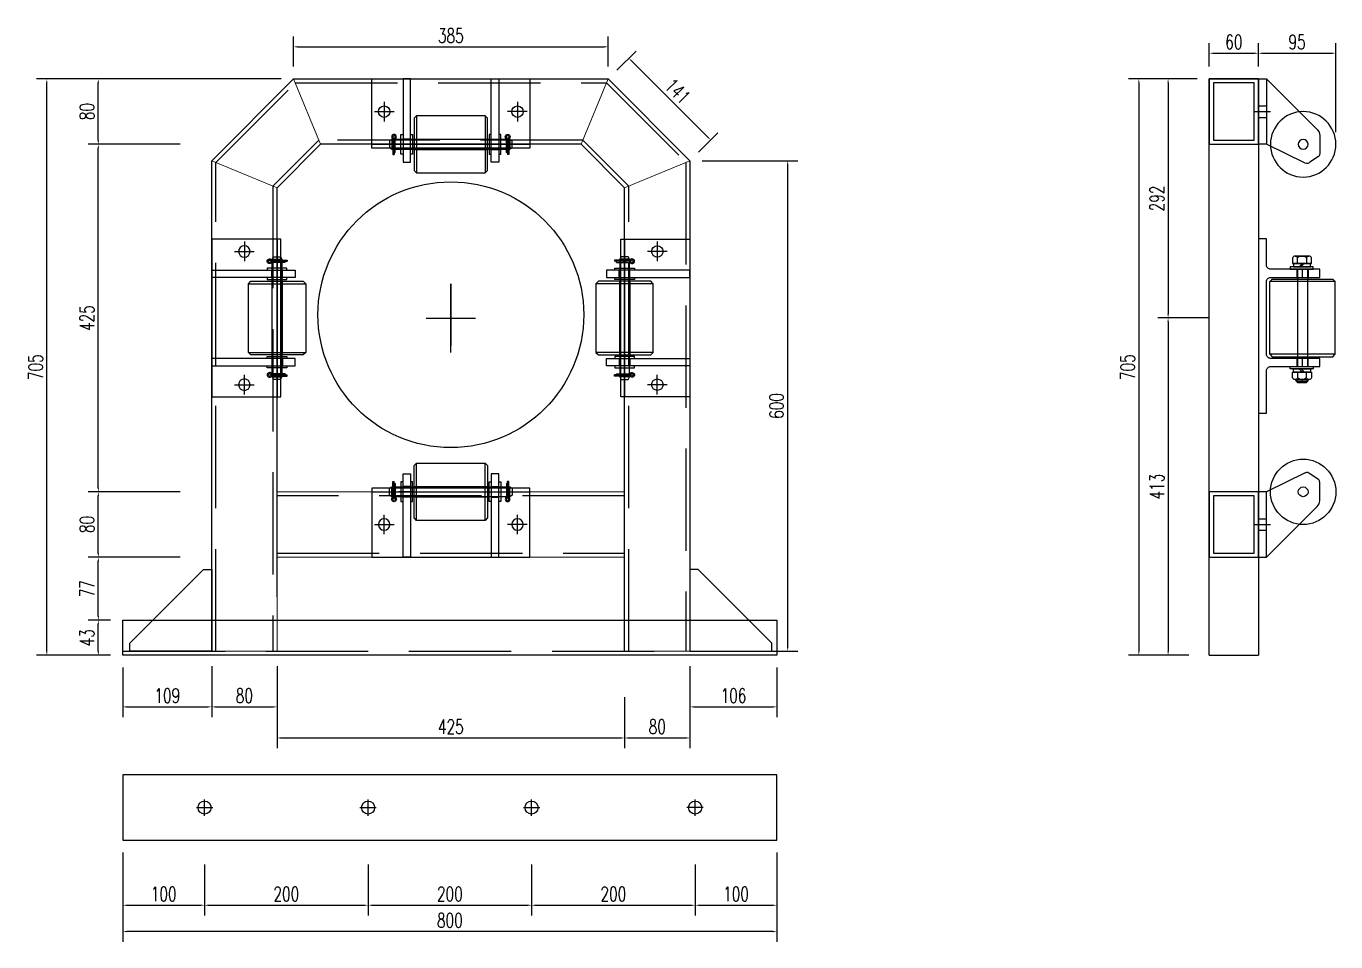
# Model space of a CAD drawing. Extents: x 833816 to 4746262, y -3629782 to -1973088.
# Drawn here: x 2460920 to 2462522, y -2639605 to -2638485 of the extents above; entities that cross this region are included whole.
import ezdxf

# ---------------------------------------------------------------- set-up
doc = ezdxf.new("R2010")
doc.units = 0
doc.header["$LTSCALE"] = 1000
doc.header["$MEASUREMENT"] = 0
doc.header["$PDMODE"] = 32
for name, pattern in [('ACAD_ISO03W100', [30, 12, -18]), ('CENTER2', [28.575, 19.05, -3.175, 3.175, -3.175]), ('DASH', [0.35, 0.25, -0.1]), ('DASHED', [0.75, 0.5, -0.25]), ('DASHED2', [9.525, 6.35, -3.175])]:
    doc.linetypes.add(name, pattern=pattern)
for name, color, linetype in [('PUB_DIM', 3, 'Continuous'), ('W-STEEL_FRAME钢架', 3, 'Continuous'), ('桩', 5, 'Continuous')]:
    doc.layers.add(name, color=color, linetype=linetype)
doc.styles.add('STANDARD_T3', font='simplex.shx', dxfattribs={"width": 0.7, "bigfont": 'gbcbig.shx'})
doc.dimstyles.new('W&&5', dxfattribs={"dimtxt": 17.5, "dimasz": 5, "dimexe": 12.5, "dimexo": 15, "dimgap": 5, "dimtad": 1, "dimdec": 0, "dimzin": 0, "dimdsep": 46, "dimtxsty": 'STANDARD_T3', "dimcen": 0.09, "dimclrd": 1, "dimclre": 1, "dimclrt": 7, "dimazin": 2, "dimtfac": 1, "dimtdec": 0, "dimtix": 1, "dimtmove": 2, "dimatfit": 3, "dimfxl": 100, "dimtolj": 1, "dimtzin": 0, "dimarcsym": 0})

# ---------------------------------------------------------------- blocks, each defined once
blk = doc.blocks.new('5632.')
for p, q in [((865980.9, -129928.5), (865973.8, -129939)), ((865972.8, -129944.8), (865995.8, -129992.1)), ((866075.8, -129992.1), (866013.8, -129930.1))]:
    blk.add_line(p, q)
at = {"color": 0}
for p, q in [((866006.7, -129927.1), (865984.3, -129927.1)), ((866075.8, -129992.1), (865995.8, -129992.1)), ((865995.8, -129992.1), (865995.8, -130002.1)), ((866075.8, -130002.1), (866075.8, -129992.1)), ((865995.8, -130002.1), (866075.8, -130002.1))]:
    blk.add_line(p, q, dxfattribs=at)
for radius in [40, 6]:
    blk.add_circle((865995.8, -129947.3), radius)
for centre, radius, start, end in [((865984.3, -129932.1), 5, 90, 133.9435), ((866006.7, -129937.1), 10, 45, 90), ((865977.3, -129942.6), 5, 133.9435, 206)]:
    blk.add_arc(centre, radius, start, end)
blk = doc.blocks.new('滚轮支架_-T')
at = {"color": 3, "linetype": 'CENTER2', "ltscale": 0.5}
for p, q in [((-81.5, -28), (-81.5, -52)), ((81.5, -28), (81.5, -52)), ((-93.5, -40), (-69.5, -40)), ((93.5, -40), (69.5, -40)), ((-44.5, -80), (-63.5, -80)), ((44.5, -80), (63.5, -80))]:
    blk.add_line(p, q, dxfattribs=at)
at = {"color": 8, "linetype": 'DASHED'}
blk.add_line((-96.5, -80), (96.5, -80), dxfattribs=at)
at = {"linetype": 'DASHED2'}
for p, q in [((-49.5, -73.5), (-58.5, -73.5)), ((49.5, -73.5), (58.5, -73.5)), ((-49.5, -86.5), (-58.5, -86.5)), ((49.5, -86.5), (58.5, -86.5))]:
    blk.add_line(p, q, dxfattribs=at)
for points in [[(96.5, 0), (96.5, -84.6), (-96.5, -84.6), (-96.5, 0)], [(-58.5, -102), (-49.5, -102), (-49.5, 0), (-58.5, 0)], [(58.5, -102), (49.5, -102), (49.5, 0), (58.5, 0)]]:
    blk.add_lwpolyline(points, close=True)
for centre in [(-81.5, -40), (81.5, -40)]:
    blk.add_circle(centre, 7)
blk = doc.blocks.new('*U609')
blk.add_lwpolyline([(-12, 0), (-12, 2.5), (12, 2.5), (12, 0)], close=True)
blk = doc.blocks.new('*U610')
at = {"color": 8, "linetype": 'Continuous'}
for p, q in [((-1, 1.9), (-2.1, 1)), ((0, 1.4), (0, -1.4)), ((-1, -1.9), (-2.1, -1))]:
    blk.add_line(p, q, dxfattribs=at)
at = {"color": 7, "linetype": 'Continuous'}
for p, q in [((16, 1.4), (0, 1.4)), ((0, 0), (18.5, 0)), ((16, 1.4), (16, 0)), ((18.5, -1.4), (18.5, 0)), ((0, -1.4), (18.5, -1.4))]:
    blk.add_line(p, q, dxfattribs=at)
for centre, radius, start, end in [((-3.2, 0), 2.9, 41.3178, 318.6822), ((-3.2, 0), 1.45, 41.3178, 318.6822), ((0, 2.8), 2.82, 221.3178, 270), ((0, -2.8), 2.82, 90, 138.6822), ((0, 2.8), 1.37, 221.3178, 270), ((0, -2.8), 1.37, 90, 138.6822)]:
    blk.add_arc(centre, radius, start, end, dxfattribs=at)
blk = doc.blocks.new('滚轮_N7090A')
for p, q in [((-42, 35), (-42, -35)), ((42, 35), (42, -35))]:
    blk.add_line(p, q)
at = {"color": 3, "linetype": 'CENTER2'}
blk.add_line((-50.5, 0), (50.5, 0), dxfattribs=at)
at = {"linetype": 'DASHED2'}
for p, q in [((-45, 6.3), (45, 6.3)), ((-45, -6.3), (45, -6.3))]:
    blk.add_line(p, q, dxfattribs=at)
blk.add_lwpolyline([(-42, -35), (42, -35), (45, -32), (45, 32), (42, 35), (-42, 35), (-45, 32), (-45, -32)], close=True)
blk = doc.blocks.new('无头销轴_B型_D12X150')
at = {"color": 0}
for p, q in [((-72, 6), (-72, -6)), ((72, 6), (72, -6))]:
    blk.add_line(p, q, dxfattribs=at)
blk.add_lwpolyline([(-75, 4.3), (-75, -4.3), (-72, -6), (72, -6), (75, -4.3), (75, 4.3), (72, 6), (-72, 6)], close=True, dxfattribs=at)
for centre in [(-69.5, 0), (69.5, 0)]:
    blk.add_circle(centre, 1.6, dxfattribs=at)
blk = doc.blocks.new('A$C1EDE4923')
at = {"xscale": -1}
for name, p, rotation in [('滚轮_N7090A', (-190.5, 119.6), 180), ('滚轮支架_-T', (-190.5, 39.6), 180), ('*U610', (-260, 113.6), 270), ('*U609', (-249, 119.6), 90), ('*U609', (-237.5, 119.6), 90), ('无头销轴_B型_D12X150', (-190.5, 119.6), 180)]:
    blk.add_blockref(name, p, dxfattribs=dict(at, rotation=rotation))
for name, p, rotation in [('*U609', (-143.5, 119.6), 270), ('*U609', (-132, 119.6), 270), ('*U610', (-121, 113.6), 90)]:
    blk.add_blockref(name, p, dxfattribs=dict(rotation=rotation))
blk = doc.blocks.new('BZQ-T')
at = {"color": 0, "lineweight": 5}
for p, q in [((-192.5, 292.5), (-159.4, 212.5)), ((192.5, 292.5), (159.4, 212.5)), ((-292.5, 192.5), (-212.5, 159.4)), ((292.5, 192.5), (212.5, 159.4)), ((-212.5, -407.5), (-212.5, -149.5)), ((212.5, -212.5), (-212.5, -212.5)), ((-212.5, -292.5), (212.5, -292.5)), ((-212.5, -407.5), (-292.5, -407.5)), ((212.5, -407.5), (292.5, -407.5))]:
    blk.add_line(p, q, dxfattribs=at)
at = {"lineweight": 5}
for p, q in [((-212.5, 159.4), (-159.4, 212.5)), ((212.5, 159.4), (159.4, 212.5))]:
    blk.add_line(p, q, dxfattribs=at)
for p, q in [((159.4, 212.5), (-159.4, 212.5)), ((-212.5, -340.9), (-212.5, 159.4)), ((212.5, -407.5), (212.5, 159.4))]:
    blk.add_line(p, q)
at = {"color": 1}
for p, q in [((0, -42), (0, 42)), ((0, -42), (0, 42)), ((-30, 0), (30, 0)), ((-30, 0), (30, 0))]:
    blk.add_line(p, q, dxfattribs=at)
blk.add_lwpolyline([(-292.5, -407.5), (-292.5, 192.5), (-192.5, 292.5), (192.5, 292.5), (292.5, 192.5), (292.5, -407.5)])
for points in [[(-392.5, -407.5), (-392.5, -397.5), (-302.5, -307.5), (-292.5, -307.5), (-292.5, -407.5)], [(392.5, -407.5), (392.5, -397.5), (302.5, -307.5), (292.5, -307.5), (292.5, -407.5)]]:
    blk.add_lwpolyline(points, close=True, dxfattribs=at)
blk.add_circle((0, 4.1), 162.5)
at = {"layer": 'W-STEEL_FRAME钢架', "linetype": 'DASH', "ltscale": 0.5}
for p, q in [((212.5, -217.5), (-212.5, -217.5)), ((-212.5, -287.5), (212.5, -287.5))]:
    blk.add_line(p, q, dxfattribs=at)
for points in [[(-287.5, -407.5), (-287.5, 190.4), (-190.4, 287.5), (190.4, 287.5), (287.5, 190.4), (287.5, -407.5)], [(217.5, -407.5), (217.5, 161.4), (161.4, 217.5), (-161.4, 217.5), (-217.5, 161.4), (-217.5, -407.5)]]:
    blk.add_lwpolyline(points, dxfattribs=at)
at = {"layer": '桩', "lineweight": 25}
blk.add_lwpolyline([(0, 41.8), (0, -33.5)], dxfattribs=at)
at = {"color": 6, "lineweight": 5, "extrusion": (0, 0, -1), "zscale": -1}
for p, rotation in [((-190.5, 332.1), 180), ((-332.1, -190.5), 270)]:
    blk.add_blockref('A$C1EDE4923', p, dxfattribs=dict(at, rotation=rotation))
at = {"color": 6, "lineweight": 5, "extrusion": (0, 0, -1), "xscale": -1, "zscale": -1, "rotation": 90}
blk.add_blockref('A$C1EDE4923', (332.1, -190.5), dxfattribs=at)
at = {"color": 6, "lineweight": 5, "extrusion": (0, 0, -1), "xscale": -1, "zscale": -1}
blk.add_blockref('A$C1EDE4923', (-190.5, -332.1), dxfattribs=at)
blk = doc.blocks.new('*D915')
at = {"color": 1, "lineweight": -2, "transparency": 16777216}
for p, q in [((2461023.2, -2639211.5), (2460995.7, -2639211.5)), ((2461008.2, -2639249.5), (2461008.2, -2639216.5)), ((2461023.2, -2639254.5), (2460995.7, -2639254.5))]:
    blk.add_line(p, q, dxfattribs=at)
at = {"color": 1, "transparency": 16777216}
for points in [[(2461007.4, -2639216.5), (2461009.1, -2639216.5), (2461008.2, -2639211.5)], [(2461007.4, -2639249.5), (2461009.1, -2639249.5), (2461008.2, -2639254.5)]]:
    blk.add_solid(points, dxfattribs=at)
at = {"layer": 'Defpoints', "color": 0, "transparency": 16777216}
for p in [(2461008.2, -2639211.5), (2461038.2, -2639211.5), (2461038.2, -2639254.5)]:
    blk.add_point(p, dxfattribs=at)
at = {"color": 7, "transparency": 16777216, "insert": (2460994.5, -2639233), "char_height": 17.5, "attachment_point": 5, "rotation": 90, "style": 'STANDARD_T3'}
blk.add_mtext('\\A1;43', dxfattribs=at)
blk = doc.blocks.new('*D916')
at = {"color": 1, "lineweight": -2, "transparency": 16777216}
for p, q in [((2461108.2, -2639134.5), (2460995.7, -2639134.5)), ((2461008.2, -2639206.5), (2461008.2, -2639139.5)), ((2461023.2, -2639211.5), (2460995.7, -2639211.5))]:
    blk.add_line(p, q, dxfattribs=at)
at = {"color": 1, "transparency": 16777216}
for points in [[(2461007.4, -2639139.5), (2461009.1, -2639139.5), (2461008.2, -2639134.5)], [(2461007.4, -2639206.5), (2461009.1, -2639206.5), (2461008.2, -2639211.5)]]:
    blk.add_solid(points, dxfattribs=at)
at = {"layer": 'Defpoints', "color": 0, "transparency": 16777216}
for p in [(2461008.2, -2639134.5), (2461226.9, -2639134.5), (2461038.2, -2639211.5)]:
    blk.add_point(p, dxfattribs=at)
at = {"color": 7, "transparency": 16777216, "insert": (2460994.5, -2639173), "char_height": 17.5, "attachment_point": 5, "rotation": 90, "style": 'STANDARD_T3'}
blk.add_mtext('\\A1;77', dxfattribs=at)
blk = doc.blocks.new('*D881')
at = {"color": 1, "lineweight": -2, "transparency": 16777216}
for p, q in [((2461108.2, -2639054.5), (2460995.7, -2639054.5)), ((2461008.2, -2639129.5), (2461008.2, -2639059.5)), ((2461108.2, -2639134.5), (2460995.7, -2639134.5))]:
    blk.add_line(p, q, dxfattribs=at)
at = {"color": 1, "transparency": 16777216}
for points in [[(2461007.4, -2639059.5), (2461009.1, -2639059.5), (2461008.2, -2639054.5)], [(2461007.4, -2639129.5), (2461009.1, -2639129.5), (2461008.2, -2639134.5)]]:
    blk.add_solid(points, dxfattribs=at)
at = {"layer": 'Defpoints', "color": 0, "transparency": 16777216}
for p in [(2461008.2, -2639054.5), (2461226.9, -2639054.5), (2461226.9, -2639134.5)]:
    blk.add_point(p, dxfattribs=at)
at = {"color": 7, "transparency": 16777216, "insert": (2460994.5, -2639094.5), "char_height": 17.5, "attachment_point": 5, "rotation": 90, "style": 'STANDARD_T3'}
blk.add_mtext('\\A1;80', dxfattribs=at)
blk = doc.blocks.new('*D882')
at = {"color": 1, "lineweight": -2, "transparency": 16777216}
for p, q in [((2461108.2, -2638629.5), (2460995.7, -2638629.5)), ((2461008.2, -2639049.5), (2461008.2, -2638634.5)), ((2461108.2, -2639054.5), (2460995.7, -2639054.5))]:
    blk.add_line(p, q, dxfattribs=at)
at = {"color": 1, "transparency": 16777216}
for points in [[(2461007.4, -2638634.5), (2461009.1, -2638634.5), (2461008.2, -2638629.5)], [(2461007.4, -2639049.5), (2461009.1, -2639049.5), (2461008.2, -2639054.5)]]:
    blk.add_solid(points, dxfattribs=at)
at = {"layer": 'Defpoints', "color": 0, "transparency": 16777216}
for p in [(2461008.2, -2638629.5), (2461280.1, -2638629.5), (2461226.9, -2639054.5)]:
    blk.add_point(p, dxfattribs=at)
at = {"color": 7, "transparency": 16777216, "insert": (2460994.5, -2638842), "char_height": 17.5, "attachment_point": 5, "rotation": 90, "style": 'STANDARD_T3'}
blk.add_mtext('\\A1;425', dxfattribs=at)
blk = doc.blocks.new('*D883')
at = {"color": 1, "lineweight": -2, "transparency": 16777216}
for p, q in [((2461108.2, -2638549.5), (2460995.7, -2638549.5)), ((2461008.2, -2638624.5), (2461008.2, -2638554.5)), ((2461108.2, -2638629.5), (2460995.7, -2638629.5))]:
    blk.add_line(p, q, dxfattribs=at)
at = {"color": 1, "transparency": 16777216}
for points in [[(2461007.4, -2638554.5), (2461009.1, -2638554.5), (2461008.2, -2638549.5)], [(2461007.4, -2638624.5), (2461009.1, -2638624.5), (2461008.2, -2638629.5)]]:
    blk.add_solid(points, dxfattribs=at)
at = {"layer": 'Defpoints', "color": 0, "transparency": 16777216}
for p in [(2461008.2, -2638549.5), (2461246.9, -2638549.5), (2461280.1, -2638629.5)]:
    blk.add_point(p, dxfattribs=at)
at = {"color": 7, "transparency": 16777216, "insert": (2460994.5, -2638589.5), "char_height": 17.5, "attachment_point": 5, "rotation": 90, "style": 'STANDARD_T3'}
blk.add_mtext('\\A1;80', dxfattribs=at)
blk = doc.blocks.new('*D884')
at = {"color": 1, "lineweight": -2, "transparency": 16777216}
for p, q in [((2461231.9, -2638549.5), (2460932.8, -2638549.5)), ((2460945.3, -2639249.5), (2460945.3, -2638554.5)), ((2461023.2, -2639254.5), (2460932.8, -2639254.5))]:
    blk.add_line(p, q, dxfattribs=at)
at = {"color": 1, "transparency": 16777216}
for points in [[(2460944.5, -2638554.5), (2460946.1, -2638554.5), (2460945.3, -2638549.5)], [(2460944.5, -2639249.5), (2460946.1, -2639249.5), (2460945.3, -2639254.5)]]:
    blk.add_solid(points, dxfattribs=at)
at = {"layer": 'Defpoints', "color": 0, "transparency": 16777216}
for p in [(2460945.3, -2638549.5), (2461246.9, -2638549.5), (2461038.2, -2639254.5)]:
    blk.add_point(p, dxfattribs=at)
at = {"color": 7, "transparency": 16777216, "insert": (2460931.5, -2638902), "char_height": 17.5, "attachment_point": 5, "rotation": 90, "style": 'STANDARD_T3'}
blk.add_mtext('\\A1;705', dxfattribs=at)
blk = doc.blocks.new('*D885')
at = {"color": 1, "lineweight": -2, "transparency": 16777216}
for p, q in [((2461038.2, -2639269.5), (2461038.2, -2639330.1)), ((2461146.9, -2639267.6), (2461146.9, -2639330.1)), ((2461043.2, -2639317.6), (2461141.9, -2639317.6))]:
    blk.add_line(p, q, dxfattribs=at)
at = {"color": 1, "transparency": 16777216}
for points in [[(2461043.2, -2639316.7), (2461043.2, -2639318.4), (2461038.2, -2639317.6)], [(2461141.9, -2639316.7), (2461141.9, -2639318.4), (2461146.9, -2639317.6)]]:
    blk.add_solid(points, dxfattribs=at)
at = {"layer": 'Defpoints', "color": 0, "transparency": 16777216}
for p in [(2461146.9, -2639211.5), (2461038.2, -2639254.5), (2461146.9, -2639317.6)]:
    blk.add_point(p, dxfattribs=at)
at = {"color": 7, "transparency": 16777216, "insert": (2461092.6, -2639303.8), "char_height": 17.5, "attachment_point": 5, "style": 'STANDARD_T3'}
blk.add_mtext('\\A1;109', dxfattribs=at)
blk = doc.blocks.new('*D886')
at = {"color": 1, "lineweight": -2, "transparency": 16777216}
for p, q in [((2461146.9, -2639267.6), (2461146.9, -2639330.1)), ((2461226.9, -2639267.6), (2461226.9, -2639330.1)), ((2461151.9, -2639317.6), (2461221.9, -2639317.6))]:
    blk.add_line(p, q, dxfattribs=at)
at = {"color": 1, "transparency": 16777216}
for points in [[(2461151.9, -2639316.7), (2461151.9, -2639318.4), (2461146.9, -2639317.6)], [(2461221.9, -2639316.7), (2461221.9, -2639318.4), (2461226.9, -2639317.6)]]:
    blk.add_solid(points, dxfattribs=at)
at = {"layer": 'Defpoints', "color": 0, "transparency": 16777216}
for p in [(2461146.9, -2639211.5), (2461226.9, -2639211.5), (2461226.9, -2639317.6)]:
    blk.add_point(p, dxfattribs=at)
at = {"color": 7, "transparency": 16777216, "insert": (2461186.9, -2639303.8), "char_height": 17.5, "attachment_point": 5, "style": 'STANDARD_T3'}
blk.add_mtext('\\A1;80', dxfattribs=at)
blk = doc.blocks.new('*D887')
at = {"color": 1, "lineweight": -2, "transparency": 16777216}
for p, q in [((2461226.9, -2639305.6), (2461226.9, -2639368.1)), ((2461651.9, -2639305.6), (2461651.9, -2639368.1)), ((2461231.9, -2639355.6), (2461646.9, -2639355.6))]:
    blk.add_line(p, q, dxfattribs=at)
at = {"color": 1, "transparency": 16777216}
for points in [[(2461231.9, -2639354.7), (2461231.9, -2639356.4), (2461226.9, -2639355.6)], [(2461646.9, -2639354.7), (2461646.9, -2639356.4), (2461651.9, -2639355.6)]]:
    blk.add_solid(points, dxfattribs=at)
at = {"layer": 'Defpoints', "color": 0, "transparency": 16777216}
for p in [(2461226.9, -2639211.5), (2461651.9, -2639249.5), (2461651.9, -2639355.6)]:
    blk.add_point(p, dxfattribs=at)
at = {"color": 7, "transparency": 16777216, "insert": (2461439.4, -2639341.8), "char_height": 17.5, "attachment_point": 5, "style": 'STANDARD_T3'}
blk.add_mtext('\\A1;425', dxfattribs=at)
blk = doc.blocks.new('*D888')
at = {"color": 1, "lineweight": -2, "transparency": 16777216}
for p, q in [((2461651.9, -2639305.6), (2461651.9, -2639368.1)), ((2461731.9, -2639305.6), (2461731.9, -2639368.1)), ((2461656.9, -2639355.6), (2461726.9, -2639355.6))]:
    blk.add_line(p, q, dxfattribs=at)
at = {"color": 1, "transparency": 16777216}
for points in [[(2461656.9, -2639354.7), (2461656.9, -2639356.4), (2461651.9, -2639355.6)], [(2461726.9, -2639354.7), (2461726.9, -2639356.4), (2461731.9, -2639355.6)]]:
    blk.add_solid(points, dxfattribs=at)
at = {"layer": 'Defpoints', "color": 0, "transparency": 16777216}
for p in [(2461651.9, -2639249.5), (2461731.9, -2639249.5), (2461731.9, -2639355.6)]:
    blk.add_point(p, dxfattribs=at)
at = {"color": 7, "transparency": 16777216, "insert": (2461691.9, -2639341.8), "char_height": 17.5, "attachment_point": 5, "style": 'STANDARD_T3'}
blk.add_mtext('\\A1;80', dxfattribs=at)
blk = doc.blocks.new('*D889')
at = {"color": 1, "lineweight": -2, "transparency": 16777216}
for p, q in [((2461731.9, -2639267.6), (2461731.9, -2639330.1)), ((2461838.2, -2639269.5), (2461838.2, -2639330.1)), ((2461736.9, -2639317.6), (2461833.2, -2639317.6))]:
    blk.add_line(p, q, dxfattribs=at)
at = {"color": 1, "transparency": 16777216}
for points in [[(2461736.9, -2639316.7), (2461736.9, -2639318.4), (2461731.9, -2639317.6)], [(2461833.2, -2639316.7), (2461833.2, -2639318.4), (2461838.2, -2639317.6)]]:
    blk.add_solid(points, dxfattribs=at)
at = {"layer": 'Defpoints', "color": 0, "transparency": 16777216}
for p in [(2461731.9, -2639249.5), (2461838.2, -2639254.5), (2461838.2, -2639317.6)]:
    blk.add_point(p, dxfattribs=at)
at = {"color": 7, "transparency": 16777216, "insert": (2461785.1, -2639303.8), "char_height": 17.5, "attachment_point": 5, "style": 'STANDARD_T3'}
blk.add_mtext('\\A1;106', dxfattribs=at)
blk = doc.blocks.new('*D890')
at = {"color": 1, "lineweight": -2, "transparency": 16777216}
for p, q in [((2461246.9, -2638534.5), (2461246.9, -2638497.8)), ((2461631.9, -2638534.5), (2461631.9, -2638497.8)), ((2461251.9, -2638510.3), (2461626.9, -2638510.3))]:
    blk.add_line(p, q, dxfattribs=at)
at = {"color": 1, "transparency": 16777216}
for points in [[(2461251.9, -2638509.4), (2461251.9, -2638511.1), (2461246.9, -2638510.3)], [(2461626.9, -2638509.4), (2461626.9, -2638511.1), (2461631.9, -2638510.3)]]:
    blk.add_solid(points, dxfattribs=at)
at = {"layer": 'Defpoints', "color": 0, "transparency": 16777216}
for p in [(2461631.9, -2638510.3), (2461246.9, -2638549.5), (2461631.9, -2638549.5)]:
    blk.add_point(p, dxfattribs=at)
at = {"color": 7, "transparency": 16777216, "insert": (2461439.4, -2638496.5), "char_height": 17.5, "attachment_point": 5, "style": 'STANDARD_T3'}
blk.add_mtext('\\A1;385', dxfattribs=at)
blk = doc.blocks.new('*D891')
at = {"color": 1, "lineweight": -2, "transparency": 16777216}
for p, q in [((2461746.9, -2638649.5), (2461863.9, -2638649.5)), ((2461851.4, -2639244.5), (2461851.4, -2638654.5)), ((2461746.9, -2639249.5), (2461863.9, -2639249.5))]:
    blk.add_line(p, q, dxfattribs=at)
at = {"color": 1, "transparency": 16777216}
for points in [[(2461850.6, -2638654.5), (2461852.2, -2638654.5), (2461851.4, -2638649.5)], [(2461850.6, -2639244.5), (2461852.2, -2639244.5), (2461851.4, -2639249.5)]]:
    blk.add_solid(points, dxfattribs=at)
at = {"layer": 'Defpoints', "color": 0, "transparency": 16777216}
for p in [(2461731.9, -2638649.5), (2461851.4, -2638649.5), (2461731.9, -2639249.5)]:
    blk.add_point(p, dxfattribs=at)
at = {"color": 7, "transparency": 16777216, "insert": (2461837.7, -2638949.5), "char_height": 17.5, "attachment_point": 5, "rotation": 90, "style": 'STANDARD_T3'}
blk.add_mtext('\\A1;600', dxfattribs=at)
blk = doc.blocks.new('*D892')
at = {"color": 1, "lineweight": -2, "transparency": 16777216}
for p, q in [((2461642.5, -2638538.9), (2461666, -2638515.4)), ((2461660.7, -2638527.8), (2461753.7, -2638620.7)), ((2461742.5, -2638638.9), (2461766, -2638615.4))]:
    blk.add_line(p, q, dxfattribs=at)
at = {"color": 1, "transparency": 16777216}
for points in [[(2461661.3, -2638527.2), (2461660.1, -2638528.4), (2461657.2, -2638524.2)], [(2461754.2, -2638620.1), (2461753.1, -2638621.3), (2461757.2, -2638624.2)]]:
    blk.add_solid(points, dxfattribs=at)
at = {"layer": 'Defpoints', "color": 0, "transparency": 16777216}
for p in [(2461631.9, -2638549.5), (2461757.2, -2638624.2), (2461731.9, -2638649.5)]:
    blk.add_point(p, dxfattribs=at)
at = {"color": 7, "transparency": 16777216, "insert": (2461716.9, -2638564.5), "char_height": 17.5, "attachment_point": 5, "rotation": 315, "style": 'STANDARD_T3'}
blk.add_mtext('\\A1;141', dxfattribs=at)
blk = doc.blocks.new('*D917')
at = {"color": 1, "lineweight": -2, "transparency": 16777216}
for p, q in [((2462367, -2638534.5), (2462367, -2638505.6)), ((2462427, -2638534.5), (2462427, -2638505.6)), ((2462372, -2638518.1), (2462422, -2638518.1))]:
    blk.add_line(p, q, dxfattribs=at)
at = {"color": 1, "transparency": 16777216}
for points in [[(2462372, -2638517.2), (2462372, -2638518.9), (2462367, -2638518.1)], [(2462422, -2638517.2), (2462422, -2638518.9), (2462427, -2638518.1)]]:
    blk.add_solid(points, dxfattribs=at)
at = {"layer": 'Defpoints', "color": 0, "transparency": 16777216}
for p in [(2462427, -2638518.1), (2462367, -2638549.5), (2462427, -2638549.5)]:
    blk.add_point(p, dxfattribs=at)
at = {"color": 7, "transparency": 16777216, "insert": (2462397, -2638504.3), "char_height": 17.5, "attachment_point": 5, "style": 'STANDARD_T3'}
blk.add_mtext('\\A1;60', dxfattribs=at)
blk = doc.blocks.new('*D918')
at = {"color": 1, "lineweight": -2, "transparency": 16777216}
for p, q in [((2462427, -2638534.5), (2462427, -2638505.6)), ((2462521.7, -2638614.5), (2462521.7, -2638505.6)), ((2462432, -2638518.1), (2462516.7, -2638518.1))]:
    blk.add_line(p, q, dxfattribs=at)
at = {"color": 1, "transparency": 16777216}
for points in [[(2462432, -2638517.2), (2462432, -2638518.9), (2462427, -2638518.1)], [(2462516.7, -2638517.2), (2462516.7, -2638518.9), (2462521.7, -2638518.1)]]:
    blk.add_solid(points, dxfattribs=at)
at = {"layer": 'Defpoints', "color": 0, "transparency": 16777216}
for p in [(2462521.7, -2638518.1), (2462427, -2638549.5), (2462521.7, -2638629.5)]:
    blk.add_point(p, dxfattribs=at)
at = {"color": 7, "transparency": 16777216, "insert": (2462474.3, -2638504.3), "char_height": 17.5, "attachment_point": 5, "style": 'STANDARD_T3'}
blk.add_mtext('\\A1;95', dxfattribs=at)
blk = doc.blocks.new('*D919')
at = {"color": 1, "lineweight": -2, "transparency": 16777216}
for p, q in [((2462352, -2638549.5), (2462268.3, -2638549.5)), ((2462280.8, -2638554.5), (2462280.8, -2639249.5)), ((2462342, -2639254.5), (2462268.3, -2639254.5))]:
    blk.add_line(p, q, dxfattribs=at)
at = {"color": 1, "transparency": 16777216}
for points in [[(2462280, -2638554.5), (2462281.7, -2638554.5), (2462280.8, -2638549.5)], [(2462280, -2639249.5), (2462281.7, -2639249.5), (2462280.8, -2639254.5)]]:
    blk.add_solid(points, dxfattribs=at)
at = {"layer": 'Defpoints', "color": 0, "transparency": 16777216}
for p in [(2462367, -2638549.5), (2462280.8, -2639254.5), (2462357, -2639254.5, 0)]:
    blk.add_point(p, dxfattribs=at)
at = {"color": 7, "transparency": 16777216, "insert": (2462267.1, -2638902), "char_height": 17.5, "attachment_point": 5, "rotation": 90, "style": 'STANDARD_T3'}
blk.add_mtext('\\A1;705', dxfattribs=at)
blk = doc.blocks.new('*D920')
at = {"color": 1, "lineweight": -2, "transparency": 16777216}
for p, q in [((2461038.2, -2639510.2), (2461038.2, -2639572.7)), ((2461138.2, -2639510.2), (2461138.2, -2639572.7)), ((2461043.2, -2639560.2), (2461133.2, -2639560.2))]:
    blk.add_line(p, q, dxfattribs=at)
at = {"color": 1, "transparency": 16777216}
for points in [[(2461043.2, -2639559.3), (2461043.2, -2639561), (2461038.2, -2639560.2)], [(2461133.2, -2639559.3), (2461133.2, -2639561), (2461138.2, -2639560.2)]]:
    blk.add_solid(points, dxfattribs=at)
at = {"layer": 'Defpoints', "color": 0, "transparency": 16777216}
for p in [(2461138.2, -2639440.7), (2461038.2, -2639480.7), (2461138.2, -2639560.2)]:
    blk.add_point(p, dxfattribs=at)
at = {"color": 7, "transparency": 16777216, "insert": (2461088.2, -2639546.4), "char_height": 17.5, "attachment_point": 5, "style": 'STANDARD_T3'}
blk.add_mtext('\\A1;100', dxfattribs=at)
blk = doc.blocks.new('*D921')
at = {"color": 1, "lineweight": -2, "transparency": 16777216}
for p, q in [((2461138.2, -2639510.2), (2461138.2, -2639572.7)), ((2461338.2, -2639510.2), (2461338.2, -2639572.7)), ((2461143.2, -2639560.2), (2461333.2, -2639560.2))]:
    blk.add_line(p, q, dxfattribs=at)
at = {"color": 1, "transparency": 16777216}
for points in [[(2461143.2, -2639559.3), (2461143.2, -2639561), (2461138.2, -2639560.2)], [(2461333.2, -2639559.3), (2461333.2, -2639561), (2461338.2, -2639560.2)]]:
    blk.add_solid(points, dxfattribs=at)
at = {"layer": 'Defpoints', "color": 0, "transparency": 16777216}
for p in [(2461138.2, -2639440.7), (2461338.2, -2639440.7), (2461338.2, -2639560.2)]:
    blk.add_point(p, dxfattribs=at)
at = {"color": 7, "transparency": 16777216, "insert": (2461238.2, -2639546.4), "char_height": 17.5, "attachment_point": 5, "style": 'STANDARD_T3'}
blk.add_mtext('\\A1;200', dxfattribs=at)
blk = doc.blocks.new('*D922')
at = {"color": 1, "lineweight": -2, "transparency": 16777216}
for p, q in [((2461338.2, -2639510.2), (2461338.2, -2639572.7)), ((2461538.2, -2639510.2), (2461538.2, -2639572.7)), ((2461343.2, -2639560.2), (2461533.2, -2639560.2))]:
    blk.add_line(p, q, dxfattribs=at)
at = {"color": 1, "transparency": 16777216}
for points in [[(2461343.2, -2639559.3), (2461343.2, -2639561), (2461338.2, -2639560.2)], [(2461533.2, -2639559.3), (2461533.2, -2639561), (2461538.2, -2639560.2)]]:
    blk.add_solid(points, dxfattribs=at)
at = {"layer": 'Defpoints', "color": 0, "transparency": 16777216}
for p in [(2461338.2, -2639440.7), (2461538.2, -2639440.7), (2461538.2, -2639560.2)]:
    blk.add_point(p, dxfattribs=at)
at = {"color": 7, "transparency": 16777216, "insert": (2461438.2, -2639546.4), "char_height": 17.5, "attachment_point": 5, "style": 'STANDARD_T3'}
blk.add_mtext('\\A1;200', dxfattribs=at)
blk = doc.blocks.new('*D923')
at = {"color": 1, "lineweight": -2, "transparency": 16777216}
for p, q in [((2461538.2, -2639510.2), (2461538.2, -2639572.7)), ((2461738.2, -2639510.2), (2461738.2, -2639572.7)), ((2461543.2, -2639560.2), (2461733.2, -2639560.2))]:
    blk.add_line(p, q, dxfattribs=at)
at = {"color": 1, "transparency": 16777216}
for points in [[(2461543.2, -2639559.3), (2461543.2, -2639561), (2461538.2, -2639560.2)], [(2461733.2, -2639559.3), (2461733.2, -2639561), (2461738.2, -2639560.2)]]:
    blk.add_solid(points, dxfattribs=at)
at = {"layer": 'Defpoints', "color": 0, "transparency": 16777216}
for p in [(2461538.2, -2639440.7), (2461738.2, -2639440.7), (2461738.2, -2639560.2)]:
    blk.add_point(p, dxfattribs=at)
at = {"color": 7, "transparency": 16777216, "insert": (2461638.2, -2639546.4), "char_height": 17.5, "attachment_point": 5, "style": 'STANDARD_T3'}
blk.add_mtext('\\A1;200', dxfattribs=at)
blk = doc.blocks.new('*D924')
at = {"color": 1, "lineweight": -2, "transparency": 16777216}
for p, q in [((2461738.2, -2639510.2), (2461738.2, -2639572.7)), ((2461838.2, -2639510.2), (2461838.2, -2639572.7)), ((2461743.2, -2639560.2), (2461833.2, -2639560.2))]:
    blk.add_line(p, q, dxfattribs=at)
at = {"color": 1, "transparency": 16777216}
for points in [[(2461743.2, -2639559.3), (2461743.2, -2639561), (2461738.2, -2639560.2)], [(2461833.2, -2639559.3), (2461833.2, -2639561), (2461838.2, -2639560.2)]]:
    blk.add_solid(points, dxfattribs=at)
at = {"layer": 'Defpoints', "color": 0, "transparency": 16777216}
for p in [(2461738.2, -2639440.7), (2461838.2, -2639480.7), (2461838.2, -2639560.2)]:
    blk.add_point(p, dxfattribs=at)
at = {"color": 7, "transparency": 16777216, "insert": (2461788.2, -2639546.4), "char_height": 17.5, "attachment_point": 5, "style": 'STANDARD_T3'}
blk.add_mtext('\\A1;100', dxfattribs=at)
blk = doc.blocks.new('*D925')
at = {"color": 1, "lineweight": -2, "transparency": 16777216}
for p, q in [((2461038.2, -2639495.7), (2461038.2, -2639604.9)), ((2461838.2, -2639495.7), (2461838.2, -2639604.9)), ((2461833.2, -2639592.4), (2461043.2, -2639592.4))]:
    blk.add_line(p, q, dxfattribs=at)
at = {"color": 1, "transparency": 16777216}
for points in [[(2461043.2, -2639591.6), (2461043.2, -2639593.2), (2461038.2, -2639592.4)], [(2461833.2, -2639591.6), (2461833.2, -2639593.2), (2461838.2, -2639592.4)]]:
    blk.add_solid(points, dxfattribs=at)
at = {"layer": 'Defpoints', "color": 0, "transparency": 16777216}
for p in [(2461038.2, -2639480.7), (2461838.2, -2639480.7), (2461038.2, -2639592.4)]:
    blk.add_point(p, dxfattribs=at)
at = {"color": 7, "transparency": 16777216, "insert": (2461438.2, -2639578.6), "char_height": 17.5, "attachment_point": 5, "style": 'STANDARD_T3'}
blk.add_mtext('\\A1;800', dxfattribs=at)
blk = doc.blocks.new('*D926')
at = {"color": 1, "lineweight": -2, "transparency": 16777216}
for p, q in [((2462352, -2638549.5), (2462304.1, -2638549.5)), ((2462316.6, -2638554.5), (2462316.6, -2638836.8)), ((2462366.6, -2638841.8), (2462304.1, -2638841.8))]:
    blk.add_line(p, q, dxfattribs=at)
at = {"color": 1, "transparency": 16777216}
for points in [[(2462315.8, -2638554.5), (2462317.5, -2638554.5), (2462316.6, -2638549.5)], [(2462315.8, -2638836.8), (2462317.5, -2638836.8), (2462316.6, -2638841.8)]]:
    blk.add_solid(points, dxfattribs=at)
at = {"layer": 'Defpoints', "color": 0, "transparency": 16777216}
for p in [(2462367, -2638549.5), (2462316.6, -2638841.8), (2462521, -2638841.8)]:
    blk.add_point(p, dxfattribs=at)
at = {"color": 7, "transparency": 16777216, "insert": (2462302.9, -2638695.7), "char_height": 17.5, "attachment_point": 5, "rotation": 90, "style": 'STANDARD_T3'}
blk.add_mtext('\\A1;292', dxfattribs=at)
blk = doc.blocks.new('*D893')
at = {"color": 1, "lineweight": -2, "transparency": 16777216}
for p, q in [((2462366.6, -2638841.8), (2462304.1, -2638841.8)), ((2462316.6, -2638846.8), (2462316.6, -2639249.5)), ((2462342, -2639254.5), (2462304.1, -2639254.5))]:
    blk.add_line(p, q, dxfattribs=at)
at = {"color": 1, "transparency": 16777216}
for points in [[(2462315.8, -2638846.8), (2462317.5, -2638846.8), (2462316.6, -2638841.8)], [(2462315.8, -2639249.5), (2462317.5, -2639249.5), (2462316.6, -2639254.5)]]:
    blk.add_solid(points, dxfattribs=at)
at = {"layer": 'Defpoints', "color": 0, "transparency": 16777216}
for p in [(2462521, -2638841.8), (2462316.6, -2639254.5), (2462357, -2639254.5, 0)]:
    blk.add_point(p, dxfattribs=at)
at = {"color": 7, "transparency": 16777216, "insert": (2462302.9, -2639048.2), "char_height": 17.5, "attachment_point": 5, "rotation": 90, "style": 'STANDARD_T3'}
blk.add_mtext('\\A1;413', dxfattribs=at)

msp = doc.modelspace()

# ---------------------------------------------------------------- linework, layer by layer
at = {"color": 0}
msp.add_line((2462427, -2638549.5), (2462427, -2639254.5), dxfattribs=at)
at = {"linetype": 'DASHED2'}
for p, q in [((2462427, -2638582.5), (2462437, -2638582.5)), ((2462427, -2638596.5), (2462437, -2638596.5)), ((2462427, -2639087.5), (2462437, -2639087.5)), ((2462427, -2639101.5), (2462437, -2639101.5))]:
    msp.add_line(p, q, dxfattribs=at)
at = {"color": 3, "linetype": 'CENTER2', "ltscale": 0.5}
for p, q in [((2462422, -2638589.5), (2462442, -2638589.5)), ((2462422, -2639094.5), (2462442, -2639094.5))]:
    msp.add_line(p, q, dxfattribs=at)
for p, q in [((2462473.4, -2638766.3), (2462487.4, -2638766.3)), ((2462474.9, -2638775.3), (2462474.9, -2638768.3)), ((2462477.1, -2638779.3), (2462480.4, -2638775.3)), ((2462479.4, -2638779.3), (2462482.7, -2638775.3)), ((2462485.9, -2638768.3), (2462485.9, -2638775.3)), ((2462441, -2638886.3), (2462441, -2638797.3)), ((2462474.9, -2638908.3), (2462474.9, -2638915.3)), ((2462477.1, -2638904.3), (2462480.4, -2638908.3)), ((2462479.4, -2638904.3), (2462482.7, -2638908.3)), ((2462485.9, -2638915.3), (2462485.9, -2638908.3)), ((2462367, -2639254.5), (2462427, -2639254.5))]:
    msp.add_line(p, q)
at = {"color": 1}
for p, q in [((2462474, -2638782.3), (2462474, -2638792.3)), ((2462488, -2638782.3), (2462488, -2638792.3)), ((2462474, -2638891.3), (2462474, -2638901.3)), ((2462488, -2638901.3), (2462488, -2638891.3))]:
    msp.add_line(p, q, dxfattribs=at)
at = {"color": 6, "linetype": 'ACAD_ISO03W100'}
for p, q in [((2462475, -2638782.3), (2462475, -2638901.3)), ((2462487, -2638782.3), (2462487, -2638901.3))]:
    msp.add_line(p, q, dxfattribs=at)
at = {"color": 2}
for p, q in [((2462481, -2638792.3), (2462481, -2638782.3)), ((2462481, -2638901.3), (2462481, -2638891.3))]:
    msp.add_line(p, q, dxfattribs=at)
at = {"color": 4}
for p, q in [((2462474.4, -2638920.3), (2462474.4, -2638917.3)), ((2462480.4, -2638917.3), (2462480.4, -2638921.3)), ((2462486.4, -2638917.3), (2462486.4, -2638920.3))]:
    msp.add_line(p, q, dxfattribs=at)
for points in [[(2462367, -2639254.5), (2462367, -2638549.5), (2462427, -2638549.5)], [(2462493.9, -2638779.3), (2462465.9, -2638779.3), (2462465.9, -2638782.3), (2462493.9, -2638782.3), (2462493.9, -2638779.3), (2462492.9, -2638779.3)], [(2462521, -2638886.3), (2462441, -2638886.3), (2462444, -2638889.3), (2462518, -2638889.3), (2462521, -2638886.3), (2462521, -2638797.3)], [(2462493.9, -2638904.3), (2462465.9, -2638904.3), (2462465.9, -2638901.3), (2462493.9, -2638901.3), (2462493.9, -2638904.3), (2462492.9, -2638904.3)], [(2462473.4, -2638919.3), (2462473.4, -2638917.3), (2462487.4, -2638917.3), (2462487.4, -2638919.3)]]:
    msp.add_lwpolyline(points)
for points in [[(2462437, -2638886.3), (2462437, -2638797.3, -0.414214), (2462442, -2638792.3), (2462502, -2638792.3), (2462502, -2638782.3), (2462442, -2638782.3, -0.414214), (2462437, -2638777.3), (2462437, -2638745.3), (2462427, -2638745.3), (2462427, -2638958.3), (2462437, -2638958.3), (2462437, -2638906.3, -0.414214), (2462442, -2638901.3), (2462502, -2638901.3)], [(2462502, -2638901.3), (2462502, -2638891.3), (2462442, -2638891.3, -0.414214), (2462437, -2638886.3)]]:
    msp.add_lwpolyline(points, format="xyb")
for points in [[(2462468.9, -2638768.3), (2462468.9, -2638775.3), (2462469.9, -2638775.3), (2462469.9, -2638779.3), (2462490.9, -2638779.3), (2462490.9, -2638775.3), (2462469.9, -2638775.3), (2462491.9, -2638775.3), (2462491.9, -2638768.3, 0.666667), (2462485.9, -2638768.3, 0.363636), (2462474.9, -2638768.3, 0.666667)], [(2462468.9, -2638915.3), (2462468.9, -2638908.3), (2462469.9, -2638908.3), (2462469.9, -2638904.3), (2462490.9, -2638904.3), (2462490.9, -2638908.3), (2462469.9, -2638908.3), (2462491.9, -2638908.3), (2462491.9, -2638915.3, -0.666667), (2462485.9, -2638915.3, -0.363636), (2462474.9, -2638915.3, -0.666667)]]:
    msp.add_lwpolyline(points, format="xyb", close=True)
for points in [[(2462471.9, -2638766.3), (2462474.9, -2638766.3), (2462485.9, -2638766.3), (2462488.9, -2638766.3)], [(2462518, -2638794.3), (2462521, -2638797.3), (2462441, -2638797.3), (2462444, -2638794.3)], [(2462471.9, -2638917.3), (2462474.9, -2638917.3), (2462485.9, -2638917.3), (2462488.9, -2638917.3)], [(2462475.4, -2638921.3), (2462473.4, -2638919.3), (2462487.4, -2638919.3), (2462485.4, -2638921.3)]]:
    msp.add_lwpolyline(points, close=True)
at = {"layer": 'PUB_DIM'}
msp.add_lwpolyline([(2461038.2, -2639211.5), (2461838.2, -2639211.5), (2461838.2, -2639254.5), (2461038.2, -2639254.5)], close=True, dxfattribs=at)
at = {"layer": 'W-STEEL_FRAME钢架', "linetype": 'DASH', "ltscale": 0.5}
msp.add_line((2461038.2, -2639249.5), (2461838.2, -2639249.5), dxfattribs=at)
at = {"layer": 'W-STEEL_FRAME钢架'}
for p, q in [((2461138.2, -2639450.7), (2461138.2, -2639430.7)), ((2461338.2, -2639450.7), (2461338.2, -2639430.7)), ((2461538.2, -2639450.7), (2461538.2, -2639430.7)), ((2461738.2, -2639450.7), (2461738.2, -2639430.7)), ((2461128.2, -2639440.7), (2461148.2, -2639440.7)), ((2461328.2, -2639440.7), (2461348.2, -2639440.7)), ((2461528.2, -2639440.7), (2461548.2, -2639440.7)), ((2461748.2, -2639440.7), (2461728.2, -2639440.7))]:
    msp.add_line(p, q, dxfattribs=at)
at = {"layer": 'W-STEEL_FRAME钢架', "linetype": 'DASH', "ltscale": 0.5}
for points in [[(2462367, -2638629.5), (2462427, -2638629.5), (2462427, -2638549.5), (2462367, -2638549.5)], [(2462372, -2638624.5), (2462422, -2638624.5), (2462422, -2638554.5), (2462372, -2638554.5)], [(2462367, -2639134.5), (2462427, -2639134.5), (2462427, -2639054.5), (2462367, -2639054.5)], [(2462372, -2639129.5), (2462422, -2639129.5), (2462422, -2639059.5), (2462372, -2639059.5)]]:
    msp.add_lwpolyline(points, close=True, dxfattribs=at)
at = {"layer": 'W-STEEL_FRAME钢架'}
msp.add_lwpolyline([(2461038.2, -2639480.7), (2461838.2, -2639480.7), (2461838.2, -2639400.7), (2461038.2, -2639400.7)], close=True, dxfattribs=at)
for centre in [(2461138.2, -2639440.7), (2461338.2, -2639440.7), (2461538.2, -2639440.7), (2461738.2, -2639440.7)]:
    msp.add_circle(centre, 8, dxfattribs=at)

# ---------------------------------------------------------------- block references
msp.add_blockref('BZQ-T', (2461439.4, -2638842))
at = {"xscale": -1, "rotation": 270}
msp.add_blockref('5632.', (2592429.1, -3504625.3), dxfattribs=at)
at = {"rotation": 270}
msp.add_blockref('5632.', (2592429.1, -1773058.7), dxfattribs=at)

# ---------------------------------------------------------------- dimensions: what is measured, and where the dimension line sits
for base, p1, p2, picture, middle in [((2461631.9, -2638510.3), (2461246.9, -2638549.5), (2461631.9, -2638549.5), '*D890', (2461439.4, -2638496.5)), ((2462427, -2638518.1), (2462367, -2638549.5), (2462427, -2638549.5), '*D917', (2462397, -2638504.3)), ((2462521.7, -2638518.1), (2462427, -2638549.5), (2462521.7, -2638629.5), '*D918', (2462474.3, -2638504.3)), ((2461038.2, -2639592.4), (2461838.2, -2639480.7), (2461038.2, -2639480.7), '*D925', (2461438.2, -2639578.6))]:
    dim = msp.add_linear_dim(base=base, p1=p1, p2=p2, dimstyle='W&&5')
    dim.commit()
    dim.dimension.update_dxf_attribs({"geometry": picture, "text_midpoint": middle})
dim = msp.add_aligned_dim(p1=(2461631.9, -2638549.5), p2=(2461731.9, -2638649.5), distance=35.7, dimstyle='W&&5')
dim.commit()
dim.dimension.update_dxf_attribs({"geometry": '*D892', "text_midpoint": (2461716.9, -2638564.5)})
for base, p1, p2, picture, middle in [((2460945.3, -2638549.5), (2461038.2, -2639254.5), (2461246.9, -2638549.5), '*D884', (2460931.5, -2638902)), ((2462280.8, -2639254.5), (2462367, -2638549.5), (2462357, -2639254.5, 0), '*D919', (2462267.1, -2638902)), ((2461851.4, -2638649.5), (2461731.9, -2639249.5), (2461731.9, -2638649.5), '*D891', (2461837.7, -2638949.5)), ((2461008.2, -2639211.5), (2461038.2, -2639254.5), (2461038.2, -2639211.5), '*D915', (2460994.5, -2639233))]:
    dim = msp.add_linear_dim(base=base, p1=p1, p2=p2, angle=90, dimstyle='W&&5')
    dim.commit()
    dim.dimension.update_dxf_attribs({"geometry": picture, "text_midpoint": middle})
for base, p1, p2, override, picture, middle in [((2461008.2, -2638549.5), (2461280.1, -2638629.5), (2461246.9, -2638549.5), {"dimfxlon": 1}, '*D883', (2460994.5, -2638589.5)), ((2462316.6, -2638841.8), (2462367, -2638549.5), (2462521, -2638841.8), {"dimfxl": 50, "dimfxlon": 1}, '*D926', (2462302.9, -2638695.7)), ((2461008.2, -2638629.5), (2461226.9, -2639054.5), (2461280.1, -2638629.5), {"dimfxlon": 1}, '*D882', (2460994.5, -2638842)), ((2462316.6, -2639254.5), (2462521, -2638841.8), (2462357, -2639254.5, 0), {"dimfxl": 50, "dimfxlon": 1}, '*D893', (2462302.9, -2639048.2)), ((2461008.2, -2639054.5), (2461226.9, -2639134.5), (2461226.9, -2639054.5), {"dimfxlon": 1}, '*D881', (2460994.5, -2639094.5)), ((2461008.2, -2639134.5), (2461038.2, -2639211.5), (2461226.9, -2639134.5), {"dimfxlon": 1}, '*D916', (2460994.5, -2639173))]:
    dim = msp.add_linear_dim(base=base, p1=p1, p2=p2, angle=90, dimstyle='W&&5', override=override)
    dim.commit()
    dim.dimension.update_dxf_attribs({"geometry": picture, "text_midpoint": middle})
for base, p1, p2, picture, middle in [((2461146.9, -2639317.6), (2461038.2, -2639254.5), (2461146.9, -2639211.5), '*D885', (2461092.6, -2639303.8)), ((2461226.9, -2639317.6), (2461146.9, -2639211.5), (2461226.9, -2639211.5), '*D886', (2461186.9, -2639303.8)), ((2461651.9, -2639355.6), (2461226.9, -2639211.5), (2461651.9, -2639249.5), '*D887', (2461439.4, -2639341.8)), ((2461731.9, -2639355.6), (2461651.9, -2639249.5), (2461731.9, -2639249.5), '*D888', (2461691.9, -2639341.8)), ((2461838.2, -2639317.6), (2461731.9, -2639249.5), (2461838.2, -2639254.5), '*D889', (2461785.1, -2639303.8)), ((2461138.2, -2639560.2), (2461038.2, -2639480.7), (2461138.2, -2639440.7), '*D920', (2461088.2, -2639546.4)), ((2461338.2, -2639560.2), (2461138.2, -2639440.7), (2461338.2, -2639440.7), '*D921', (2461238.2, -2639546.4)), ((2461538.2, -2639560.2), (2461338.2, -2639440.7), (2461538.2, -2639440.7), '*D922', (2461438.2, -2639546.4)), ((2461738.2, -2639560.2), (2461538.2, -2639440.7), (2461738.2, -2639440.7), '*D923', (2461638.2, -2639546.4)), ((2461838.2, -2639560.2), (2461738.2, -2639440.7), (2461838.2, -2639480.7), '*D924', (2461788.2, -2639546.4))]:
    dim = msp.add_linear_dim(base=base, p1=p1, p2=p2, dimstyle='W&&5', override={"dimfxl": 50, "dimfxlon": 1})
    dim.commit()
    dim.dimension.update_dxf_attribs({"geometry": picture, "text_midpoint": middle})

doc.saveas('drawing.dxf')
